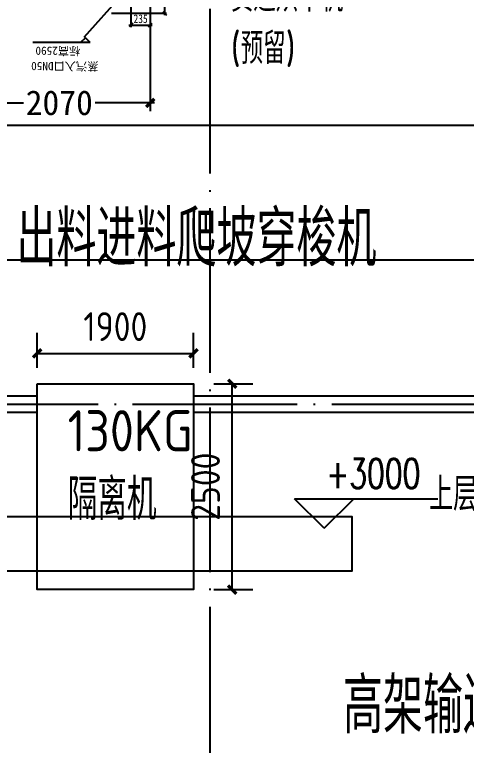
# Model space of a CAD drawing. Extents: x -2187 to 96136, y -11110 to 52208.
# Drawn here: x 50651 to 56143, y 9519 to 18395 of the extents above; entities that cross this region are included whole.
import ezdxf

# ---------------------------------------------------------------- set-up
doc = ezdxf.new("R2010")
doc.units = 0
doc.header["$LTSCALE"] = 1000
doc.header["$MEASUREMENT"] = 0
doc.linetypes.add('ACAD_ISO02W100', pattern=[15, 12, -3])
doc.linetypes.add('DOTE', pattern=[2.42, 2, -0.2, 0.02, -0.2])
for name, color, linetype in [('DIM_ELEV', 3, 'Continuous'), ('DIM_SYMB', 3, 'Continuous'), ('DOTE', 14, 'DOTE'), ('PUB_TEXT', 7, 'Continuous'), ('WALL', 4, 'Continuous'), ('洗衣房设备', 4, 'Continuous'), ('设备型号', 7, 'Continuous')]:
    doc.layers.add(name, color=color, linetype=linetype)
doc.styles.add('-宋体', font='', dxfattribs={"width": 0.8})
doc.styles.add('-黑体', font='simhei.ttf')
doc.styles.add('_TCH_DIM', font='SIMPLEX', dxfattribs={"bigfont": 'GBCBIG'})
doc.styles.add('HZHT', font='hztxt_e.shx', dxfattribs={"width": 1.5, "bigfont": 'hztxt.shx'})
doc.styles.get("Standard").update_dxf_attribs({"font": 'gbenor.shx', "bigfont": 'gbcbig.shx'})
doc.styles.add('样式 3', font='', dxfattribs={"height": 1000})
doc.styles.get('-宋体').set_extended_font_data('SimSun')
doc.styles.get('样式 3').set_extended_font_data('SimSun')
doc.dimstyles.new('50', dxfattribs={"dimscale": 30, "dimtxt": 3.5, "dimasz": 1.5, "dimexe": 0.8, "dimexo": 2, "dimgap": 0.8, "dimtad": 1, "dimdec": 0, "dimrnd": 5, "dimzin": 0, "dimdsep": 46, "dimtxsty": '-宋体', "dimblk": 'OBLIQUE', "dimcen": 0.6, "dimdle": 0.8, "dimclrd": 6, "dimclre": 6, "dimclrt": 6, "dimadec": 0, "dimazin": 0, "dimtfac": 1, "dimtdec": 0, "dimtofl": 0, "dimtmove": 2, "dimatfit": 3, "dimldrblk": 'OBLIQUE', "dimfxl": 0, "dimtolj": 1, "dimtzin": 0, "dimarcsym": 0})
doc.dimstyles.new('75', dxfattribs={"dimscale": 100, "dimtxt": 3, "dimasz": 1, "dimexe": 1, "dimexo": 1, "dimgap": 0.2, "dimtad": 1, "dimdec": 0, "dimrnd": 10, "dimzin": 0, "dimdsep": 46, "dimtxsty": 'HZHT', "dimblk1": 'ARCHTICK', "dimblk2": 'ARCHTICK', "dimsah": 1, "dimcen": 1, "dimdle": 0.5, "dimclrd": 1, "dimclre": 1, "dimadec": 0, "dimazin": 0, "dimtfac": 1, "dimtdec": 0, "dimtix": 1, "dimtmove": 2, "dimatfit": 3, "dimfxl": 0, "dimtolj": 1, "dimtzin": 0, "dimarcsym": 0})
doc.dimstyles.get("Standard").update_dxf_attribs({"dimscale": 100, "dimtxt": 3.5, "dimasz": 1, "dimexe": 2.5, "dimexo": 3, "dimgap": 1.5, "dimtad": 1, "dimdec": 0, "dimzin": 0, "dimdsep": 46, "dimtxsty": 'Standard', "dimblk": 'ARCHTICK', "dimcen": 0.09, "dimadec": 0, "dimazin": 0, "dimtfac": 1, "dimtdec": 0, "dimtix": 1, "dimtmove": 2, "dimatfit": 3, "dimfxl": 0, "dimtolj": 1, "dimtzin": 0, "dimarcsym": 0})

# ---------------------------------------------------------------- blocks, each defined once
blk = doc.blocks.new('_ArchTick')
at = {"color": 0, "linetype": 'ByBlock', "const_width": 0.4}
blk.add_lwpolyline([(-0.5, -0.5), (0.5, 0.5)], dxfattribs=at)
blk = doc.blocks.new('*D129')
at = {"color": 1, "linetype": 'ACAD_ISO02W100', "lineweight": -2, "ltscale": 750}
for p, q in [((50290.1, 18544.5), (50290.1, 17223.5)), ((52300.1, 18544.5), (52300.1, 17223.5)), ((50240.1, 17323.5), (50759.4, 17323.5)), ((52350.1, 17323.5), (51628.6, 17323.5))]:
    blk.add_line(p, q, dxfattribs=at)
at = {"layer": 'Defpoints', "color": 0, "linetype": 'ACAD_ISO02W100', "ltscale": 750}
for p in [(50290.1, 18644.5), (52300.1, 18644.5), (52300.1, 17323.5)]:
    blk.add_point(p, dxfattribs=at)
at = {"color": 1, "linetype": 'ACAD_ISO02W100', "lineweight": -2, "ltscale": 750, "xscale": 100, "yscale": 100, "zscale": 100, "rotation": 180}
blk.add_blockref('_ArchTick', (50290.1, 17323.5), dxfattribs=at)
at = {"color": 1, "linetype": 'ACAD_ISO02W100', "lineweight": -2, "ltscale": 750, "xscale": 100, "yscale": 100, "zscale": 100}
blk.add_blockref('_ArchTick', (52300.1, 17323.5), dxfattribs=at)
at = {"color": 0, "linetype": 'ACAD_ISO02W100', "ltscale": 750, "insert": (51194, 17475.1), "char_height": 300, "attachment_point": 2, "style": '-黑体'}
blk.add_mtext('\\A1;2070', dxfattribs=at)
blk = doc.blocks.new('_OBLIQUE')
at = {"color": 0, "linetype": 'ByBlock'}
blk.add_line((-0.5, -0.5), (0.5, 0.5), dxfattribs=at)
blk = doc.blocks.new('*D120')
at = {"layer": 'Defpoints', "color": 0, "linetype": 'ACAD_ISO02W100', "ltscale": 750}
for p in [(52065.4, 18776.3), (51768.1, 18411.5), (52474.1, 18411.5)]:
    blk.add_point(p, dxfattribs=at)
at = {"layer": '洗衣房设备', "color": 6, "linetype": 'ACAD_ISO02W100', "lineweight": -2, "ltscale": 750}
for p, q in [((52125.4, 18776.3), (52498.1, 18776.3)), ((52474.1, 18800.3), (52474.1, 18387.5)), ((51828.1, 18411.5), (52498.1, 18411.5))]:
    blk.add_line(p, q, dxfattribs=at)
at = {"layer": '洗衣房设备', "color": 6, "linetype": 'ACAD_ISO02W100', "lineweight": -2, "ltscale": 750, "xscale": 45, "yscale": 45, "zscale": 45}
for p, rotation in [((52474.1, 18776.3), 90), ((52474.1, 18411.5), 270)]:
    blk.add_blockref('_OBLIQUE', p, dxfattribs=dict(at, rotation=rotation))
at = {"layer": '洗衣房设备', "color": 6, "linetype": 'ACAD_ISO02W100', "ltscale": 750, "insert": (52397.6, 18593.9), "char_height": 105, "attachment_point": 5, "rotation": 90, "style": '-宋体'}
blk.add_mtext('\\A1;365', dxfattribs=at)
blk = doc.blocks.new('*D121')
at = {"layer": 'Defpoints', "color": 0, "linetype": 'ACAD_ISO02W100', "ltscale": 750}
for p in [(52065.4, 18776.3), (52300.1, 18644.5), (52300.1, 18267.5)]:
    blk.add_point(p, dxfattribs=at)
at = {"layer": '洗衣房设备', "color": 6, "linetype": 'ACAD_ISO02W100', "lineweight": -2, "ltscale": 750}
for p, q in [((52065.4, 18716.3), (52065.4, 18243.5)), ((52300.1, 18584.5), (52300.1, 18243.5)), ((52041.4, 18267.5), (52324.1, 18267.5))]:
    blk.add_line(p, q, dxfattribs=at)
at = {"layer": '洗衣房设备', "color": 6, "linetype": 'ACAD_ISO02W100', "lineweight": -2, "ltscale": 750, "xscale": 45, "yscale": 45, "zscale": 45, "rotation": 180}
blk.add_blockref('_OBLIQUE', (52065.4, 18267.5), dxfattribs=at)
at = {"layer": '洗衣房设备', "color": 6, "linetype": 'ACAD_ISO02W100', "lineweight": -2, "ltscale": 750, "xscale": 45, "yscale": 45, "zscale": 45}
blk.add_blockref('_OBLIQUE', (52300.1, 18267.5), dxfattribs=at)
at = {"layer": '洗衣房设备', "color": 6, "linetype": 'ACAD_ISO02W100', "ltscale": 750, "insert": (52182.7, 18344), "char_height": 105, "attachment_point": 5, "style": '-宋体'}
blk.add_mtext('\\A1;235', dxfattribs=at)
blk = doc.blocks.new('*D153')
at = {"color": 0, "lineweight": -2}
for p, q in [((50925.8, 14104.9), (50925.8, 14530.9)), ((52825.3, 14104.9), (52825.3, 14530.9)), ((50925.8, 14280.9), (52825.3, 14280.9))]:
    blk.add_line(p, q, dxfattribs=at)
at = {"layer": 'Defpoints', "color": 0}
for p in [(52825.3, 14280.9), (50925.8, 13804.9), (52825.3, 13804.9)]:
    blk.add_point(p, dxfattribs=at)
at = {"color": 0, "lineweight": -2, "xscale": 100, "yscale": 100, "zscale": 100, "rotation": 180}
blk.add_blockref('_ArchTick', (50925.8, 14280.9), dxfattribs=at)
at = {"color": 0, "lineweight": -2, "xscale": 100, "yscale": 100, "zscale": 100}
blk.add_blockref('_ArchTick', (52825.3, 14280.9), dxfattribs=at)
at = {"color": 0, "insert": (51875.6, 14605.9), "char_height": 350, "attachment_point": 5}
blk.add_mtext('\\A1;1900', dxfattribs=at)
blk = doc.blocks.new('*D154')
at = {"color": 0, "lineweight": -2}
for p, q in [((53072, 13911.5), (53546.6, 13911.5)), ((53296.6, 11411.5), (53296.6, 13911.5)), ((53072, 11411.5), (53546.6, 11411.5))]:
    blk.add_line(p, q, dxfattribs=at)
at = {"layer": 'Defpoints', "color": 0}
for p in [(52772, 13911.5), (53296.6, 13911.5), (52772, 11411.5)]:
    blk.add_point(p, dxfattribs=at)
at = {"color": 0, "lineweight": -2, "xscale": 100, "yscale": 100, "zscale": 100}
for p, rotation in [((53296.6, 13911.5), 90), ((53296.6, 11411.5), 270)]:
    blk.add_blockref('_ArchTick', p, dxfattribs=dict(at, rotation=rotation))
at = {"color": 0, "insert": (52971.6, 12661.5), "char_height": 350, "attachment_point": 5, "rotation": 90}
blk.add_mtext('\\A1;2500', dxfattribs=at)

msp = doc.modelspace()

# ---------------------------------------------------------------- linework, layer by layer
msp.add_lwpolyline([(50925.838, 13911.468), (52825.338, 13911.468), (52825.338, 11411.468), (50925.838, 11411.468)], close=True)
at = {"layer": 'DIM_ELEV'}
for p, q in [((54414.705, 12155.866), (54054.705, 12515.866)), ((54054.705, 12515.866), (55794.705, 12515.866)), ((54414.705, 12155.866), (54774.705, 12515.866))]:
    msp.add_line(p, q, dxfattribs=at)
at = {"layer": 'DIM_SYMB'}
msp.add_lwpolyline([(55114.011, 10464.909, 0, 0, 0), (54087.047, 11491.873, 160, 0, 0), (53662.783, 11916.137, 0, 0, 0)], format="xyseb", dxfattribs=at)
at = {"layer": 'DOTE'}
for p, q in [((53025.665, 42663.27), (53025.665, -3336.73)), ((8525.665, 13663.27), (92525.665, 13663.27))]:
    msp.add_line(p, q, dxfattribs=at)
at = {"layer": 'WALL'}
for p, q in [((50925.838, 13761.354), (49825.338, 13761.354)), ((61025.665, 13761.354), (52825.338, 13761.354)), ((50925.838, 13563.27), (49825.338, 13563.27)), ((60825.665, 13563.27), (52825.338, 13563.27))]:
    msp.add_line(p, q, dxfattribs=at)
at = {"layer": '洗衣房设备', "color": 6, "linetype": 'ACAD_ISO02W100', "ltscale": 750}
for p, q in [((51511.068, 18114.138), (51453.101, 18055.141)), ((51569.936, 18054.882), (51511.068, 18114.138)), ((51569.936, 18054.882), (50874.588, 18054.882))]:
    msp.add_line(p, q, dxfattribs=at)
at = {"layer": '设备型号', "color": 6}
for p, q in [((30150.412, 17053.55), (58411.392, 17053.55)), ((58391.444, 15413.151), (30130.464, 15413.151))]:
    msp.add_line(p, q, dxfattribs=at)
msp.add_lwpolyline([(31946.278, 12297.737), (54752.232, 12297.737), (54752.232, 11634.114), (31946.278, 11634.114)], close=True, dxfattribs=at)

# ---------------------------------------------------------------- texts
at = {"attachment_point": 1}
for s, insert, char_height, width in [('HG160\\P贯通烘干机(预留)', (53278.041, 19442.558), 380, 1607.68975), ('出料进料爬坡穿梭机', (50673.972, 16011.981), 675.1773, 5461.82045), ('130KG隔离机', (51296.52, 13590.932), 500, 1607.68975), ('高架输送线', (54643.086, 10338.518), 675.1773, 5461.82045)]:
    msp.add_mtext(s, dxfattribs=dict(at, insert=insert, char_height=char_height, width=width))
at = {"layer": 'PUB_TEXT', "style": '_TCH_DIM', "width": 0.705882}
msp.add_text('+3000', height=357, dxfattribs=at).set_placement((54438.705, 12641.866))
at = {"layer": 'PUB_TEXT'}
msp.add_text('上层输送线', height=405.1064, dxfattribs=at).set_placement((55689.304, 12368.145))
at = {"layer": '洗衣房设备', "color": 3, "linetype": 'ACAD_ISO02W100', "ltscale": 750, "insert": (51449.74, 17904.446), "char_height": 100, "width": 733.02168, "attachment_point": 1, "rotation": 180, "style": '样式 3'}
msp.add_mtext('标高2590', dxfattribs=at)
at = {"layer": '洗衣房设备', "color": 3, "linetype": 'ACAD_ISO02W100', "ltscale": 750, "insert": (51670.126, 17718.309), "char_height": 100, "attachment_point": 1, "rotation": 180, "style": 'HZHT'}
msp.add_mtext('{\\fSimSun|b0|i0|c134|p2;蒸汽入口DN50}', dxfattribs=at)

# ---------------------------------------------------------------- dimensions: what is measured, and where the dimension line sits
at = {"color": 1, "linetype": 'ACAD_ISO02W100', "ltscale": 750}
dim = msp.add_linear_dim(base=(52300.097, 17323.451), p1=(50290.097, 18644.501), p2=(52300.097, 18644.501), angle=180, text='2070', dimstyle='75', override={"dimtxsty": '-黑体', "dimfxl": 3.25}, dxfattribs=at)
dim.commit()
dim.dimension.update_dxf_attribs({"geometry": '*D129', "text_midpoint": (51193.999, 17323.451), "dimtype": 160})
dim = msp.add_linear_dim(base=(52825.338123919, 14280.911188187), p1=(50925.838123919, 13804.949376159), p2=(52825.338123919, 13804.949376159), dimstyle='Standard', override={"dimarcsym": 1})
dim.commit()
dim.dimension.update_dxf_attribs({"geometry": '*D153', "text_midpoint": (51875.588123919, 14605.911188187)})
dim = msp.add_linear_dim(base=(53296.613, 13911.468), p1=(52772.037, 11411.468), p2=(52772.037, 13911.468), angle=90, dimstyle='Standard', override={"dimarcsym": 1})
dim.commit()
dim.dimension.update_dxf_attribs({"geometry": '*D154', "text_midpoint": (52971.613, 12661.468)})
at = {"layer": '洗衣房设备', "color": 2, "linetype": 'ACAD_ISO02W100', "ltscale": 750}
for base, p2, angle, picture, middle in [((52474.109, 18411.501), (51768.097, 18411.501), 270, '*D120', (52397.609, 18593.911)), ((52300.097, 18267.536), (52300.097, 18644.501), 180, '*D121', (52182.729, 18344.036))]:
    dim = msp.add_linear_dim(base=base, p1=(52065.362, 18776.32), p2=p2, angle=angle, dimstyle='50', dxfattribs=at)
    dim.commit()
    dim.dimension.update_dxf_attribs({"geometry": picture, "text_midpoint": middle})

# ---------------------------------------------------------------- leaders
msp.add_leader([(52054.844, 18747.704), (51493.03, 18116.862)], dimstyle='75', override={"dimscale": 50, "dimgap": 0.2, "dimtad": 0, "dimfxl": 0.5, "dimfxlon": 1}, dxfattribs=at)

doc.saveas('drawing.dxf')
